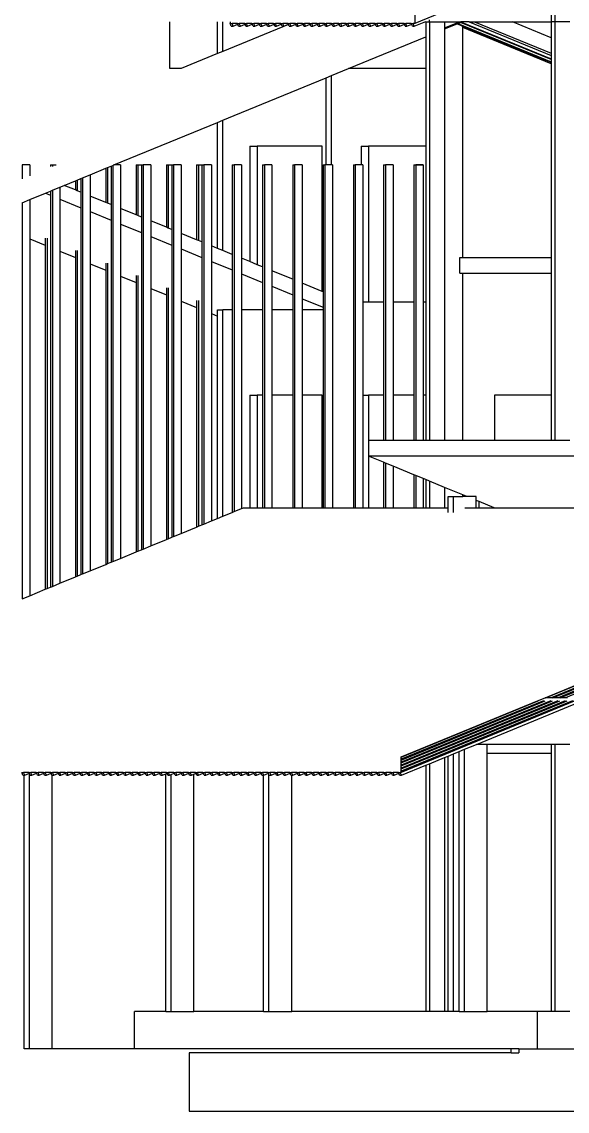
# Model space of a CAD drawing. Header units: millimetres. Extents: x -9648 to 49406, y -5724 to 5571.
# Drawn here: x -9648 to -6144, y -5724 to 1276 of the extents above; entities that cross this region are included whole.
import ezdxf

# ---------------------------------------------------------------- set-up
doc = ezdxf.new("R2010")
doc.units = ezdxf.units.MM
doc.layers.add('SectionCutEdges', color=7, linetype='Continuous')

msp = doc.modelspace()

# ---------------------------------------------------------------- linework, layer by layer
for p, q in [((-6247.3, 1625.8), (-7122.6, 1265.8)), ((-7122.6, 1365.8), (-7122.6, 1265.8)), ((-6247.3, 1375.8), (-6247.3, 1275.8)), ((-6224.1, 1375.8), (-6224.1, 1275.8)), ((-8697.9, 975.8), (-8697.9, 1275.8)), ((-8390.5, 1071.5), (-8390.5, 1275.8)), ((-8355.6, 1085.9), (-8355.6, 1275.8)), ((-8309.1, 1275.8), (-8309.1, 1265.8)), ((-8309.1, 1265.8), (-8297.5, 1265.8)), ((-8301.9, 1247.2), (-8309.1, 1265.8)), ((-8290.3, 1247.2), (-8297.5, 1265.8)), ((-8262.6, 1265.8), (-8297.5, 1265.8)), ((-8262.6, 1265.8), (-8251, 1265.8)), ((-8260.2, 1259.6), (-8262.6, 1265.8)), ((-8243.7, 1247.2), (-8251, 1265.8)), ((-8216.1, 1265.8), (-8251, 1265.8)), ((-8216.1, 1265.8), (-8204.4, 1265.8)), ((-8213.6, 1259.6), (-8216.1, 1265.8)), ((-8197.2, 1247.2), (-8204.4, 1265.8)), ((-8169.5, 1265.8), (-8204.4, 1265.8)), ((-8169.5, 1265.8), (-8157.9, 1265.8)), ((-8167.1, 1259.6), (-8169.5, 1265.8)), ((-8150.7, 1247.2), (-8157.9, 1265.8)), ((-8123, 1265.8), (-8157.9, 1265.8)), ((-8123, 1265.8), (-8111.4, 1265.8)), ((-8120.6, 1259.6), (-8123, 1265.8)), ((-8104.1, 1247.2), (-8111.4, 1265.8)), ((-8076.5, 1265.8), (-8111.4, 1265.8)), ((-8076.5, 1265.8), (-8064.8, 1265.8)), ((-8074.1, 1259.6), (-8076.5, 1265.8)), ((-8057.6, 1247.2), (-8064.8, 1265.8)), ((-8029.9, 1265.8), (-8064.8, 1265.8)), ((-8029.9, 1265.8), (-8018.3, 1265.8)), ((-8027.5, 1259.6), (-8029.9, 1265.8)), ((-8011.1, 1247.2), (-8018.3, 1265.8)), ((-7983.4, 1265.8), (-8018.3, 1265.8)), ((-7983.4, 1265.8), (-7971.8, 1265.8)), ((-7981, 1259.6), (-7983.4, 1265.8)), ((-7964.5, 1247.2), (-7971.8, 1265.8)), ((-7936.9, 1265.8), (-7971.8, 1265.8)), ((-7936.9, 1265.8), (-7925.2, 1265.8)), ((-7934.5, 1259.6), (-7936.9, 1265.8)), ((-7918, 1247.2), (-7925.2, 1265.8)), ((-7890.3, 1265.8), (-7925.2, 1265.8)), ((-7890.3, 1265.8), (-7878.7, 1265.8)), ((-7887.9, 1259.6), (-7890.3, 1265.8)), ((-7871.5, 1247.2), (-7878.7, 1265.8)), ((-7843.8, 1265.8), (-7878.7, 1265.8)), ((-7843.8, 1265.8), (-7832.2, 1265.8)), ((-7841.4, 1259.6), (-7843.8, 1265.8)), ((-7824.9, 1247.2), (-7832.2, 1265.8)), ((-7797.3, 1265.8), (-7832.2, 1265.8)), ((-7797.3, 1265.8), (-7785.6, 1265.8)), ((-7794.9, 1259.6), (-7797.3, 1265.8)), ((-7778.4, 1247.2), (-7785.6, 1265.8)), ((-7750.7, 1265.8), (-7785.6, 1265.8)), ((-7750.7, 1265.8), (-7739.1, 1265.8)), ((-7748.3, 1259.6), (-7750.7, 1265.8)), ((-7731.9, 1247.2), (-7739.1, 1265.8)), ((-7704.2, 1265.8), (-7739.1, 1265.8)), ((-7704.2, 1265.8), (-7692.6, 1265.8)), ((-7701.8, 1259.6), (-7704.2, 1265.8)), ((-7685.4, 1247.2), (-7692.6, 1265.8)), ((-7657.7, 1265.8), (-7692.6, 1265.8)), ((-7657.7, 1265.8), (-7646, 1265.8)), ((-7655.3, 1259.6), (-7657.7, 1265.8)), ((-7638.8, 1247.2), (-7646, 1265.8)), ((-7611.2, 1265.8), (-7646, 1265.8)), ((-7611.2, 1265.8), (-7599.5, 1265.8)), ((-7608.7, 1259.6), (-7611.2, 1265.8)), ((-7592.3, 1247.2), (-7599.5, 1265.8)), ((-7564.6, 1265.8), (-7599.5, 1265.8)), ((-7564.6, 1265.8), (-7553, 1265.8)), ((-7562.2, 1259.6), (-7564.6, 1265.8)), ((-7545.8, 1247.2), (-7553, 1265.8)), ((-7518.1, 1265.8), (-7553, 1265.8)), ((-7518.1, 1265.8), (-7506.5, 1265.8)), ((-7515.7, 1259.6), (-7518.1, 1265.8)), ((-7499.2, 1247.2), (-7506.5, 1265.8)), ((-7471.6, 1265.8), (-7506.5, 1265.8)), ((-7471.6, 1265.8), (-7459.9, 1265.8)), ((-7469.1, 1259.6), (-7471.6, 1265.8)), ((-7452.7, 1247.2), (-7459.9, 1265.8)), ((-7425, 1265.8), (-7459.9, 1265.8)), ((-7425, 1265.8), (-7413.4, 1265.8)), ((-7422.6, 1259.6), (-7425, 1265.8)), ((-7406.2, 1247.2), (-7413.4, 1265.8)), ((-7378.5, 1265.8), (-7413.4, 1265.8)), ((-7378.5, 1265.8), (-7366.9, 1265.8)), ((-7376.1, 1259.6), (-7378.5, 1265.8)), ((-7359.6, 1247.2), (-7366.9, 1265.8)), ((-7332, 1265.8), (-7366.9, 1265.8)), ((-7332, 1265.8), (-7320.3, 1265.8)), ((-7329.6, 1259.6), (-7332, 1265.8)), ((-7313.1, 1247.2), (-7320.3, 1265.8)), ((-7285.4, 1265.8), (-7320.3, 1265.8)), ((-7285.4, 1265.8), (-7273.8, 1265.8)), ((-7283, 1259.6), (-7285.4, 1265.8)), ((-7266.6, 1247.2), (-7273.8, 1265.8)), ((-7238.9, 1265.8), (-7273.8, 1265.8)), ((-7238.9, 1265.8), (-7227.3, 1265.8)), ((-7236.5, 1259.6), (-7238.9, 1265.8)), ((-7220, 1247.2), (-7227.3, 1265.8)), ((-7192.4, 1265.8), (-7227.3, 1265.8)), ((-7192.4, 1265.8), (-7180.7, 1265.8)), ((-7190, 1259.6), (-7192.4, 1265.8)), ((-7173.5, 1247.2), (-7180.7, 1265.8)), ((-7145.8, 1265.8), (-7180.7, 1265.8)), ((-7145.8, 1265.8), (-7134.2, 1265.8)), ((-7143.4, 1259.6), (-7145.8, 1265.8)), ((-7127, 1247.2), (-7134.2, 1265.8)), ((-7122.6, 1265.8), (-7134.2, 1265.8)), ((-7127, 1247.2), (-7052.3, 1277.9)), ((-7052.3, 1277.9), (-7052.3, 1275.8)), ((-7052.3, 1275.8), (-7029, 1275.8)), ((-7052.3, 1275.8), (-7052.3, 1187)), ((-7029, 1275.8), (-7029, 1287.5)), ((-7029, 1275.8), (-7029, -1414.5)), ((-7029, 1275.8), (-6931.8, 1275.8)), ((-6931.8, 1236.6), (-6836.4, 1275.8)), ((-6931.8, 1275.8), (-6931.8, 1236.6)), ((-6931.8, 1275.8), (-6836.4, 1275.8)), ((-6931.8, 1229.5), (-6852, 1262.3)), ((-6852, 1262.3), (-6846.2, 1264.7)), ((-6813.8, 1246.5), (-6852, 1262.3)), ((-6846.2, 1264.7), (-6828.8, 1271.9)), ((-6846.2, 1264.7), (-6247.3, 1018.4)), ((-6836.4, 1275.8), (-6826.7, 1275.8)), ((-6828.8, 1271.9), (-6823, 1274.2)), ((-6247.3, 1032.7), (-6828.8, 1271.9)), ((-6826.7, 1275.8), (-6823, 1274.2)), ((-6819.2, 1275.8), (-6826.7, 1275.8)), ((-6823, 1274.2), (-6819.2, 1275.8)), ((-6823, 1274.2), (-6247.3, 1037.5)), ((-6774.3, 1275.8), (-6819.2, 1275.8)), ((-6774.3, 1275.8), (-6247.3, 1059)), ((-6774.3, 1275.8), (-6739.2, 1275.8)), ((-6739.2, 1275.8), (-6247.3, 1073.5)), ((-6739.2, 1275.8), (-6496.1, 1275.8)), ((-6247.3, 1173.5), (-6496.1, 1275.8)), ((-6496.1, 1275.8), (-6247.3, 1275.8)), ((-6224.1, 1275.8), (-6247.3, 1275.8)), ((-6247.3, 1275.8), (-6247.3, 1173.5)), ((-6224.1, 1275.8), (-6224.1, -1414.5)), ((-6126.8, 1275.8), (-6224.1, 1275.8)), ((-7934.3, 1259.2), (-8355.6, 1085.9)), ((-8301.9, 1247.2), (-8290.3, 1247.2)), ((-8290.3, 1247.2), (-8260.2, 1259.6)), ((-8255.4, 1247.2), (-8260.2, 1259.6)), ((-8255.4, 1247.2), (-8243.7, 1247.2)), ((-8243.7, 1247.2), (-8213.6, 1259.6)), ((-8208.8, 1247.2), (-8213.6, 1259.6)), ((-8208.8, 1247.2), (-8197.2, 1247.2)), ((-8197.2, 1247.2), (-8167.1, 1259.6)), ((-8162.3, 1247.2), (-8167.1, 1259.6)), ((-8162.3, 1247.2), (-8150.7, 1247.2)), ((-8150.7, 1247.2), (-8120.6, 1259.6)), ((-8115.8, 1247.2), (-8120.6, 1259.6)), ((-8115.8, 1247.2), (-8104.1, 1247.2)), ((-8104.1, 1247.2), (-8074.1, 1259.6)), ((-8069.2, 1247.2), (-8074.1, 1259.6)), ((-8069.2, 1247.2), (-8057.6, 1247.2)), ((-8057.6, 1247.2), (-8027.5, 1259.6)), ((-8022.7, 1247.2), (-8027.5, 1259.6)), ((-8022.7, 1247.2), (-8011.1, 1247.2)), ((-8011.1, 1247.2), (-7981, 1259.6)), ((-7976.2, 1247.2), (-7981, 1259.6)), ((-7976.2, 1247.2), (-7964.5, 1247.2)), ((-7964.5, 1247.2), (-7934.5, 1259.6)), ((-7934.3, 1259.2), (-7934.5, 1259.6)), ((-7929.6, 1247.2), (-7934.3, 1259.2)), ((-7929.6, 1247.2), (-7918, 1247.2)), ((-7918, 1247.2), (-7887.9, 1259.6)), ((-7883.1, 1247.2), (-7887.9, 1259.6)), ((-7883.1, 1247.2), (-7871.5, 1247.2)), ((-7871.5, 1247.2), (-7841.4, 1259.6)), ((-7836.6, 1247.2), (-7841.4, 1259.6)), ((-7836.6, 1247.2), (-7824.9, 1247.2)), ((-7824.9, 1247.2), (-7794.9, 1259.6)), ((-7790.1, 1247.2), (-7794.9, 1259.6)), ((-7790.1, 1247.2), (-7778.4, 1247.2)), ((-7778.4, 1247.2), (-7748.3, 1259.6)), ((-7743.5, 1247.2), (-7748.3, 1259.6)), ((-7743.5, 1247.2), (-7731.9, 1247.2)), ((-7731.9, 1247.2), (-7701.8, 1259.6)), ((-7697, 1247.2), (-7701.8, 1259.6)), ((-7697, 1247.2), (-7685.4, 1247.2)), ((-7685.4, 1247.2), (-7655.3, 1259.6)), ((-7650.5, 1247.2), (-7655.3, 1259.6)), ((-7650.5, 1247.2), (-7638.8, 1247.2)), ((-7638.8, 1247.2), (-7608.7, 1259.6)), ((-7603.9, 1247.2), (-7608.7, 1259.6)), ((-7603.9, 1247.2), (-7592.3, 1247.2)), ((-7592.3, 1247.2), (-7562.2, 1259.6)), ((-7557.4, 1247.2), (-7562.2, 1259.6)), ((-7557.4, 1247.2), (-7545.8, 1247.2)), ((-7545.8, 1247.2), (-7515.7, 1259.6)), ((-7510.9, 1247.2), (-7515.7, 1259.6)), ((-7510.9, 1247.2), (-7499.2, 1247.2)), ((-7499.2, 1247.2), (-7469.1, 1259.6)), ((-7464.3, 1247.2), (-7469.1, 1259.6)), ((-7464.3, 1247.2), (-7452.7, 1247.2)), ((-7452.7, 1247.2), (-7422.6, 1259.6)), ((-7417.8, 1247.2), (-7422.6, 1259.6)), ((-7417.8, 1247.2), (-7406.2, 1247.2)), ((-7406.2, 1247.2), (-7376.1, 1259.6)), ((-7371.3, 1247.2), (-7376.1, 1259.6)), ((-7371.3, 1247.2), (-7359.6, 1247.2)), ((-7359.6, 1247.2), (-7329.6, 1259.6)), ((-7324.7, 1247.2), (-7329.6, 1259.6)), ((-7324.7, 1247.2), (-7313.1, 1247.2)), ((-7313.1, 1247.2), (-7283, 1259.6)), ((-7278.2, 1247.2), (-7283, 1259.6)), ((-7278.2, 1247.2), (-7266.6, 1247.2)), ((-7266.6, 1247.2), (-7236.5, 1259.6)), ((-7231.7, 1247.2), (-7236.5, 1259.6)), ((-7231.7, 1247.2), (-7220, 1247.2)), ((-7220, 1247.2), (-7190, 1259.6)), ((-7185.1, 1247.2), (-7190, 1259.6)), ((-7185.1, 1247.2), (-7173.5, 1247.2)), ((-7173.5, 1247.2), (-7143.4, 1259.6)), ((-7140.1, 1250.9), (-7143.4, 1259.6)), ((-7138.6, 1247.2), (-7140.1, 1250.9)), ((-7138.6, 1247.2), (-7127, 1247.2)), ((-6931.8, 1236.6), (-6931.8, 1229.5)), ((-6931.8, 1229.5), (-6931.8, -1414.5)), ((-6813.8, 1238.6), (-6813.8, 1246.5)), ((-6247.3, 1013.6), (-6813.8, 1246.5)), ((-6247.3, 1005.6), (-6813.8, 1238.6)), ((-6813.8, -239.2), (-6813.8, 1238.6)), ((-7548.6, 975.8), (-7052.3, 1179.9)), ((-7052.3, 1187), (-7052.3, 1179.9)), ((-7052.3, 1179.9), (-7052.3, 975.8)), ((-6247.3, 1173.5), (-6247.3, 1073.5)), ((-8390.5, 1071.5), (-8623.3, 975.8)), ((-8355.6, 1085.9), (-8390.5, 1071.5)), ((-6247.3, 1073.5), (-6247.3, 1059)), ((-6247.3, 1059), (-6247.3, 1037.5)), ((-6247.3, 1037.5), (-6247.3, 1032.7)), ((-6247.3, 1032.7), (-6247.3, 1018.4)), ((-6247.3, 1018.4), (-6247.3, 1013.6)), ((-6247.3, 1013.6), (-6247.3, 1005.6)), ((-6247.3, 1005.6), (-6247.3, -239.2)), ((-8623.3, 975.8), (-8697.9, 975.8)), ((-8282.6, 673.9), (-7692.5, 916.6)), ((-7692.5, 916.6), (-7657.6, 931)), ((-7692.5, 355.8), (-7692.5, 916.6)), ((-7657.6, 931), (-7584.7, 961)), ((-7657.6, 355.8), (-7657.6, 931)), ((-7584.7, 961), (-7548.6, 975.8)), ((-7052.3, 975.8), (-7548.6, 975.8)), ((-7052.3, 975.8), (-7052.3, 475.8)), ((-8390.5, 629.5), (-8355.6, 643.9)), ((-8355.6, 643.9), (-8282.6, 673.9)), ((-8355.6, -194.3), (-8355.6, 643.9)), ((-9056.1, 355.8), (-8390.5, 629.5)), ((-8390.5, -180), (-8390.5, 629.5)), ((-8183.8, 475.8), (-8183.8, -265)), ((-8183.8, 475.8), (-8135.1, 475.8)), ((-8135.1, 475.8), (-8135.1, -285)), ((-7718.4, 475.8), (-8135.1, 475.8)), ((-7718.4, -456.4), (-7718.4, 475.8)), ((-7468.3, 475.8), (-7468.3, 355.8)), ((-7468.3, 475.8), (-7419.7, 475.8)), ((-7419.7, 475.8), (-7419.7, -524.2)), ((-7052.3, 475.8), (-7419.7, 475.8)), ((-7052.3, 475.8), (-7052.3, -524.2)), ((-9645.8, 355.8), (-9645.8, 265.8)), ((-9597.2, 355.8), (-9645.8, 355.8)), ((-9597.2, 355.8), (-9597.2, 285.8)), ((-9462.9, 355.8), (-9451.3, 355.8)), ((-9462.9, 355.8), (-9462.9, 345.8)), ((-9451.3, 355.8), (-9451.3, 345.8)), ((-9451.3, 355.8), (-9427, 355.8)), ((-9073.9, 348.5), (-9062.3, 353.2)), ((-9062.3, 353.2), (-9056.1, 355.8)), ((-9062.3, 353.2), (-9062.3, -2191.8)), ((-9013.6, 355.8), (-9056.1, 355.8)), ((-9013.6, 355.8), (-9013.6, 76.3)), ((-8913.8, 355.8), (-8902.1, 355.8)), ((-8913.8, 355.8), (-8913.8, 35.2)), ((-8902.1, 355.8), (-8879.4, 355.8)), ((-8902.1, 355.8), (-8902.1, 30.5)), ((-8879.4, 355.8), (-8867.8, 355.8)), ((-8879.4, 355.8), (-8879.4, 21.1)), ((-8867.8, 355.8), (-8867.8, -2111.8)), ((-8819.1, 355.8), (-8867.8, 355.8)), ((-8819.1, 355.8), (-8819.1, -3.7)), ((-8719.2, 355.8), (-8707.6, 355.8)), ((-8719.2, 355.8), (-8719.2, -44.8)), ((-8707.6, 355.8), (-8684.9, 355.8)), ((-8707.6, 355.8), (-8707.6, -49.5)), ((-8684.9, 355.8), (-8673.3, 355.8)), ((-8684.9, 355.8), (-8684.9, -58.9)), ((-8673.3, 355.8), (-8673.3, -2031.8)), ((-8624.6, 355.8), (-8673.3, 355.8)), ((-8624.6, 355.8), (-8624.6, -83.7)), ((-8524.7, 355.8), (-8513.1, 355.8)), ((-8524.7, 355.8), (-8524.7, -124.8)), ((-8513.1, 355.8), (-8490.4, 355.8)), ((-8513.1, 355.8), (-8513.1, -129.5)), ((-8490.4, 355.8), (-8478.7, 355.8)), ((-8490.4, 355.8), (-8490.4, -138.9)), ((-8478.7, 355.8), (-8478.7, -1951.8)), ((-8430.1, 355.8), (-8478.7, 355.8)), ((-8430.1, 355.8), (-8430.1, -163.7)), ((-8295.9, 355.8), (-8284.2, 355.8)), ((-8295.9, 355.8), (-8295.9, -218.9)), ((-8284.2, 355.8), (-8284.2, -1871.8)), ((-8284.2, 355.8), (-8282.6, 355.8)), ((-8235.6, 355.8), (-8282.6, 355.8)), ((-8235.6, 355.8), (-8235.6, -243.7)), ((-8101.4, 355.8), (-8089.7, 355.8)), ((-8101.4, 355.8), (-8101.4, -298.9)), ((-8089.7, 355.8), (-8089.7, -1846.9)), ((-8041.1, 355.8), (-8089.7, 355.8)), ((-8041.1, 355.8), (-8041.1, -323.7)), ((-7906.8, 355.8), (-7895.2, 355.8)), ((-7906.8, 355.8), (-7906.8, -378.9)), ((-7895.2, 355.8), (-7895.2, -1846.9)), ((-7846.6, 355.8), (-7895.2, 355.8)), ((-7846.6, 355.8), (-7846.6, -403.7)), ((-7712.3, 355.8), (-7700.7, 355.8)), ((-7712.3, 355.8), (-7712.3, -458.9)), ((-7700.7, 355.8), (-7700.7, -1846.9)), ((-7692.5, 355.8), (-7700.7, 355.8)), ((-7657.6, 355.8), (-7692.5, 355.8)), ((-7652.1, 355.8), (-7657.6, 355.8)), ((-7652.1, 355.8), (-7652.1, -1846.9)), ((-7517.8, 355.8), (-7506.2, 355.8)), ((-7517.8, 355.8), (-7517.8, -1846.9)), ((-7506.2, 355.8), (-7506.2, -1846.9)), ((-7468.3, 355.8), (-7506.2, 355.8)), ((-7457.6, 355.8), (-7468.3, 355.8)), ((-7457.6, 355.8), (-7457.6, -524.2)), ((-7323.3, 355.8), (-7311.7, 355.8)), ((-7323.3, 355.8), (-7323.3, -524.2)), ((-7311.7, 355.8), (-7311.7, -1414.5)), ((-7263, 355.8), (-7311.7, 355.8)), ((-7263, 355.8), (-7263, -524.2)), ((-7128.8, 355.8), (-7117.2, 355.8)), ((-7128.8, 355.8), (-7128.8, -524.2)), ((-7117.2, 355.8), (-7117.2, -1414.5)), ((-7068.5, 355.8), (-7117.2, 355.8)), ((-7117.2, 355.8), (-7068.5, 355.8)), ((-7068.5, 355.8), (-7080.2, 355.8)), ((-7068.5, 355.8), (-7068.5, -524.2)), ((-9256.8, 273.2), (-9208.2, 293.2)), ((-9208.2, 293.2), (-9108.3, 334.3)), ((-9208.2, 293.2), (-9208.2, 156.3)), ((-9108.3, 334.3), (-9096.6, 339.1)), ((-9108.3, 334.3), (-9108.3, 115.2)), ((-9096.6, 339.1), (-9073.9, 348.5)), ((-9096.6, 339.1), (-9096.6, 110.5)), ((-9073.9, 348.5), (-9073.9, 101.1)), ((-9451.3, 193.2), (-9402.7, 213.2)), ((-9402.7, 213.2), (-9374.6, 224.8)), ((-9402.7, 213.2), (-9402.7, 136.3)), ((-9374.6, 224.8), (-9302.8, 254.3)), ((-9302.8, 195.2), (-9374.6, 224.8)), ((-9302.8, 254.3), (-9291.1, 259.1)), ((-9302.8, 254.3), (-9302.8, 195.2)), ((-9291.1, 259.1), (-9268.4, 268.5)), ((-9291.1, 259.1), (-9291.1, 190.5)), ((-9268.4, 268.5), (-9256.8, 273.2)), ((-9268.4, 268.5), (-9268.4, 181.1)), ((-9256.8, 273.2), (-9256.8, -2271.8)), ((-9597.2, 133.2), (-9496.2, 174.8)), ((-9496.2, 174.8), (-9462.9, 188.5)), ((-9496.2, 174.8), (-9462.9, 161.1)), ((-9462.9, 188.5), (-9451.3, 193.2)), ((-9462.9, 188.5), (-9462.9, 161.1)), ((-9462.9, 161.1), (-9462.9, -123.6)), ((-9451.3, 193.2), (-9451.3, -2351.8)), ((-9291.1, 190.5), (-9302.8, 195.2)), ((-9268.4, 181.1), (-9291.1, 190.5)), ((-9268.4, 181.1), (-9268.4, 81.1)), ((-9108.3, 115.2), (-9208.2, 156.3)), ((-9208.2, 156.3), (-9208.2, 56.3)), ((-9645.8, 113.2), (-9597.2, 133.2)), ((-9645.8, 113.2), (-9645.8, -2431.8)), ((-9597.2, 133.2), (-9597.2, -118.6)), ((-9402.7, 136.3), (-9268.4, 81.1)), ((-9402.7, 136.3), (-9402.7, -198.6)), ((-9268.4, 81.1), (-9268.4, -203.6)), ((-9096.6, 110.5), (-9108.3, 115.2)), ((-9073.9, 101.1), (-9096.6, 110.5)), ((-9073.9, 101.1), (-9073.9, 1.1)), ((-8913.8, 35.2), (-9013.6, 76.3)), ((-9013.6, 76.3), (-9013.6, -23.7)), ((-9208.2, 56.3), (-9073.9, 1.1)), ((-9208.2, 56.3), (-9208.2, -278.6)), ((-9073.9, 1.1), (-9073.9, -283.6)), ((-8902.1, 30.5), (-8913.8, 35.2)), ((-8879.4, 21.1), (-8902.1, 30.5)), ((-8879.4, 21.1), (-8879.4, -78.9)), ((-9013.6, -23.7), (-8879.4, -78.9)), ((-9013.6, -23.7), (-9013.6, -358.6)), ((-8719.2, -44.8), (-8819.1, -3.7)), ((-8819.1, -3.7), (-8819.1, -103.7)), ((-8707.6, -49.5), (-8719.2, -44.8)), ((-8684.9, -58.9), (-8707.6, -49.5)), ((-8684.9, -58.9), (-8684.9, -158.9)), ((-9597.2, -118.6), (-9497.3, -159.7)), ((-9597.2, -118.6), (-9597.2, -2411.8)), ((-9497.3, -114.2), (-9497.3, -159.7)), ((-9485.7, -114.2), (-9485.7, -2366)), ((-9462.9, -123.6), (-9462.9, -2356.6)), ((-8879.4, -78.9), (-8879.4, -363.6)), ((-8819.1, -103.7), (-8684.9, -158.9)), ((-8819.1, -103.7), (-8819.1, -438.6)), ((-8524.7, -124.8), (-8624.6, -83.7)), ((-8624.6, -83.7), (-8624.6, -183.7)), ((-8513.1, -129.5), (-8524.7, -124.8)), ((-8490.4, -138.9), (-8513.1, -129.5)), ((-8490.4, -138.9), (-8490.4, -238.9)), ((-9497.3, -159.7), (-9497.3, -2370.8)), ((-9402.7, -198.6), (-9302.8, -239.7)), ((-9402.7, -198.6), (-9402.7, -2331.8)), ((-9302.8, -194.2), (-9302.8, -239.7)), ((-9291.1, -194.2), (-9291.1, -2286)), ((-9268.4, -203.6), (-9268.4, -2276.6)), ((-8684.9, -158.9), (-8684.9, -443.6)), ((-8624.6, -183.7), (-8490.4, -238.9)), ((-8624.6, -183.7), (-8624.6, -518.6)), ((-8390.5, -180), (-8430.1, -163.7)), ((-8430.1, -163.7), (-8430.1, -263.7)), ((-8355.6, -194.3), (-8390.5, -180)), ((-8295.9, -218.9), (-8355.6, -194.3)), ((-9302.8, -239.7), (-9302.8, -2290.8)), ((-9208.2, -278.6), (-9108.3, -319.7)), ((-9208.2, -278.6), (-9208.2, -2251.8)), ((-9108.3, -274.2), (-9108.3, -319.7)), ((-9096.6, -274.2), (-9096.6, -2206)), ((-8490.4, -238.9), (-8490.4, -523.6)), ((-8430.1, -263.7), (-8295.9, -318.9)), ((-8430.1, -263.7), (-8430.1, -598.6)), ((-8295.9, -218.9), (-8295.9, -318.9)), ((-8183.8, -265), (-8235.6, -243.7)), ((-8235.6, -243.7), (-8235.6, -343.7)), ((-8135.1, -285), (-8183.8, -265)), ((-6834.5, -339.2), (-6834.5, -239.2)), ((-6834.5, -239.2), (-6813.8, -239.2)), ((-6813.8, -239.2), (-6247.3, -239.2)), ((-6247.3, -239.2), (-6247.3, -339.2)), ((-9108.3, -319.7), (-9108.3, -2210.8)), ((-9073.9, -283.6), (-9073.9, -2196.6)), ((-8295.9, -318.9), (-8295.9, -574.2)), ((-8235.6, -343.7), (-8101.4, -398.9)), ((-8235.6, -343.7), (-8235.6, -574.2)), ((-8101.4, -298.9), (-8135.1, -285)), ((-8101.4, -298.9), (-8101.4, -398.9)), ((-7906.8, -378.9), (-8041.1, -323.7)), ((-8041.1, -323.7), (-8041.1, -423.7)), ((-6834.5, -339.2), (-6813.8, -339.2)), ((-6813.8, -1414.5), (-6813.8, -339.2)), ((-6813.8, -339.2), (-6247.3, -339.2)), ((-6247.3, -339.2), (-6247.3, -1124.2)), ((-9013.6, -358.6), (-8913.8, -399.7)), ((-9013.6, -358.6), (-9013.6, -2171.8)), ((-8913.8, -354.2), (-8913.8, -399.7)), ((-8913.8, -399.7), (-8913.8, -2130.8)), ((-8902.1, -354.2), (-8902.1, -2126)), ((-8879.4, -363.6), (-8879.4, -2116.6)), ((-8101.4, -398.9), (-8101.4, -574.2)), ((-7906.8, -378.9), (-7906.8, -478.9)), ((-7718.4, -456.4), (-7846.6, -403.7)), ((-7846.6, -403.7), (-7846.6, -503.7)), ((-8819.1, -438.6), (-8719.2, -479.7)), ((-8819.1, -438.6), (-8819.1, -2091.8)), ((-8719.2, -434.2), (-8719.2, -479.7)), ((-8719.2, -479.7), (-8719.2, -2050.8)), ((-8707.6, -434.2), (-8707.6, -2046)), ((-8684.9, -443.6), (-8684.9, -2036.6)), ((-8041.1, -423.7), (-7906.8, -478.9)), ((-8041.1, -423.7), (-8041.1, -574.2)), ((-7906.8, -478.9), (-7906.8, -574.2)), ((-7712.3, -458.9), (-7718.4, -456.4)), ((-7712.3, -458.9), (-7712.3, -558.9)), ((-8624.6, -518.6), (-8524.7, -559.7)), ((-8624.6, -518.6), (-8624.6, -2011.8)), ((-8524.7, -514.2), (-8524.7, -559.7)), ((-8524.7, -559.7), (-8524.7, -1970.8)), ((-8513.1, -514.2), (-8513.1, -1966)), ((-8490.4, -523.6), (-8490.4, -1956.6)), ((-7846.6, -503.7), (-7712.3, -558.9)), ((-7846.6, -503.7), (-7846.6, -574.2)), ((-7712.3, -558.9), (-7712.3, -574.2)), ((-7457.6, -524.2), (-7419.7, -524.2)), ((-7457.6, -524.2), (-7457.6, -1124.2)), ((-7419.7, -524.2), (-7323.3, -524.2)), ((-7323.3, -524.2), (-7323.3, -1124.2)), ((-7263, -524.2), (-7128.8, -524.2)), ((-7263, -524.2), (-7263, -1124.2)), ((-7128.8, -524.2), (-7128.8, -1124.2)), ((-7068.5, -524.2), (-7052.3, -524.2)), ((-7068.5, -524.2), (-7068.5, -1124.2)), ((-7052.3, -524.2), (-7052.3, -1124.2)), ((-8430.1, -598.6), (-8390.5, -614.9)), ((-8430.1, -598.6), (-8430.1, -1931.8)), ((-8390.5, -614.9), (-8390.5, -574.2)), ((-8390.5, -574.2), (-8355.6, -574.2)), ((-8390.5, -1915.5), (-8390.5, -614.9)), ((-8355.6, -1901.2), (-8355.6, -574.2)), ((-8295.9, -574.2), (-8355.6, -574.2)), ((-8295.9, -574.2), (-8295.9, -1876.6)), ((-8101.4, -574.2), (-8235.6, -574.2)), ((-8235.6, -574.2), (-8235.6, -1851.8)), ((-8101.4, -574.2), (-8101.4, -1124.2)), ((-7906.8, -574.2), (-8041.1, -574.2)), ((-8041.1, -574.2), (-8041.1, -1124.2)), ((-7906.8, -574.2), (-7906.8, -1124.2)), ((-7712.3, -574.2), (-7846.6, -574.2)), ((-7846.6, -574.2), (-7846.6, -1124.2)), ((-7712.3, -574.2), (-7712.3, -1846.9)), ((-8183.8, -1124.2), (-8135.1, -1124.2)), ((-8183.8, -1124.2), (-8183.8, -1846.9)), ((-8135.1, -1124.2), (-8135.1, -1846.9)), ((-8101.4, -1124.2), (-8135.1, -1124.2)), ((-8101.4, -1124.2), (-8101.4, -1846.9)), ((-7906.8, -1124.2), (-8041.1, -1124.2)), ((-8041.1, -1124.2), (-8041.1, -1846.9)), ((-7906.8, -1124.2), (-7906.8, -1846.9)), ((-7718.4, -1124.2), (-7846.6, -1124.2)), ((-7846.6, -1124.2), (-7846.6, -1846.9)), ((-7718.4, -1846.9), (-7718.4, -1124.2)), ((-7457.6, -1124.2), (-7419.7, -1124.2)), ((-7457.6, -1124.2), (-7457.6, -1846.9)), ((-7419.7, -1124.2), (-7419.7, -1414.5)), ((-7323.3, -1124.2), (-7419.7, -1124.2)), ((-7323.3, -1124.2), (-7323.3, -1414.5)), ((-7128.8, -1124.2), (-7263, -1124.2)), ((-7263, -1124.2), (-7263, -1414.5)), ((-7128.8, -1124.2), (-7128.8, -1414.5)), ((-7052.3, -1124.2), (-7068.5, -1124.2)), ((-7068.5, -1124.2), (-7068.5, -1414.5)), ((-7052.3, -1124.2), (-7052.3, -1414.5)), ((-6612.4, -1124.2), (-6612.4, -1414.5)), ((-6247.3, -1124.2), (-6612.4, -1124.2)), ((-6247.3, -1124.2), (-6247.3, -1414.5)), ((-7421.1, -1414.5), (-7421.1, -1514.5)), ((-7419.7, -1414.5), (-7421.1, -1414.5)), ((-7323.3, -1414.5), (-7419.7, -1414.5)), ((-7311.7, -1414.5), (-7323.3, -1414.5)), ((-7263, -1414.5), (-7311.7, -1414.5)), ((-7128.8, -1414.5), (-7263, -1414.5)), ((-7117.2, -1414.5), (-7128.8, -1414.5)), ((-7068.5, -1414.5), (-7117.2, -1414.5)), ((-7052.3, -1414.5), (-7068.5, -1414.5)), ((-7029, -1414.5), (-7052.3, -1414.5)), ((-6931.8, -1414.5), (-7029, -1414.5)), ((-6813.8, -1414.5), (-6931.8, -1414.5)), ((-6612.4, -1414.5), (-6813.8, -1414.5)), ((-6247.3, -1414.5), (-6612.4, -1414.5)), ((-6224.1, -1414.5), (-6247.3, -1414.5)), ((-6126.8, -1414.5), (-6224.1, -1414.5)), ((-3806, -1514.5), (-7421.1, -1514.5)), ((-7419.7, -1515.1), (-7421.1, -1514.5)), ((-7419.7, -1515.1), (-7419.7, -1846.9)), ((-7323.3, -1554.7), (-7419.7, -1515.1)), ((-7323.3, -1554.7), (-7323.3, -1846.9)), ((-7311.7, -1559.5), (-7323.3, -1554.7)), ((-7311.7, -1559.5), (-7311.7, -1846.9)), ((-7263, -1579.5), (-7311.7, -1559.5)), ((-7263, -1579.5), (-7263, -1846.9)), ((-7128.8, -1634.7), (-7263, -1579.5)), ((-7128.8, -1634.7), (-7128.8, -1846.9)), ((-7117.2, -1639.5), (-7128.8, -1634.7)), ((-7117.2, -1639.5), (-7117.2, -1846.9)), ((-7068.5, -1659.5), (-7117.2, -1639.5)), ((-7068.5, -1659.5), (-7068.5, -1846.9)), ((-7052.3, -1666.2), (-7068.5, -1659.5)), ((-7052.3, -1666.2), (-7052.3, -1846.9)), ((-7029, -1675.8), (-7052.3, -1666.2)), ((-7029, -1675.8), (-7029, -1846.9)), ((-6931.8, -1715.8), (-7029, -1675.8)), ((-6931.8, -1715.8), (-6931.8, -1846.9)), ((-6813.8, -1764.3), (-6931.8, -1715.8)), ((-6908.8, -1774.2), (-6873.9, -1774.2)), ((-6908.8, -1846.9), (-6908.8, -1774.2)), ((-6873.9, -1876.9), (-6873.9, -1774.2)), ((-6873.9, -1774.2), (-6813.8, -1774.2)), ((-6813.8, -1774.2), (-6813.8, -1764.3)), ((-6789.7, -1774.2), (-6813.8, -1764.3)), ((-6789.7, -1774.2), (-6813.8, -1774.2)), ((-6728.1, -1774.2), (-6789.7, -1774.2)), ((-6728.1, -1799.6), (-6728.1, -1774.2)), ((-6728.1, -1846.9), (-6728.1, -1799.6)), ((-6709.6, -1807.1), (-6728.1, -1799.6)), ((-6709.6, -1846.9), (-6709.6, -1807.1)), ((-6612.8, -1846.9), (-6709.6, -1807.1)), ((-8355.6, -1901.2), (-8295.9, -1876.6)), ((-8295.9, -1876.6), (-8284.2, -1871.8)), ((-8284.2, -1871.8), (-8235.6, -1851.8)), ((-8235.6, -1851.8), (-8223.7, -1846.9)), ((-8223.7, -1846.9), (-8183.8, -1846.9)), ((-8183.8, -1846.9), (-8135.1, -1846.9)), ((-8135.1, -1846.9), (-8101.4, -1846.9)), ((-8101.4, -1846.9), (-8089.7, -1846.9)), ((-8089.7, -1846.9), (-8041.1, -1846.9)), ((-8041.1, -1846.9), (-7906.8, -1846.9)), ((-7906.8, -1846.9), (-7895.2, -1846.9)), ((-7895.2, -1846.9), (-7846.6, -1846.9)), ((-7846.6, -1846.9), (-7718.4, -1846.9)), ((-7718.4, -1846.9), (-7712.3, -1846.9)), ((-7712.3, -1846.9), (-7700.7, -1846.9)), ((-7700.7, -1846.9), (-7652.1, -1846.9)), ((-7652.1, -1846.9), (-7584.7, -1846.9)), ((-7584.7, -1846.9), (-7517.8, -1846.9)), ((-7517.8, -1846.9), (-7506.2, -1846.9)), ((-7506.2, -1846.9), (-7457.6, -1846.9)), ((-7457.6, -1846.9), (-7419.7, -1846.9)), ((-7419.7, -1846.9), (-7323.3, -1846.9)), ((-7323.3, -1846.9), (-7311.7, -1846.9)), ((-7311.7, -1846.9), (-7263, -1846.9)), ((-7263, -1846.9), (-7128.8, -1846.9)), ((-7128.8, -1846.9), (-7117.2, -1846.9)), ((-7117.2, -1846.9), (-7068.5, -1846.9)), ((-7068.5, -1846.9), (-7052.3, -1846.9)), ((-7052.3, -1846.9), (-7029, -1846.9)), ((-7029, -1846.9), (-6931.8, -1846.9)), ((-6931.8, -1846.9), (-6908.8, -1846.9)), ((-6908.8, -1876.9), (-6908.8, -1846.9)), ((-6801, -1846.9), (-6728.1, -1846.9)), ((-6728.1, -1846.9), (-6709.6, -1846.9)), ((-6709.6, -1846.9), (-6612.8, -1846.9)), ((-6612.8, -1846.9), (-5999.2, -1846.9)), ((-8513.1, -1966), (-8490.4, -1956.6)), ((-8490.4, -1956.6), (-8478.7, -1951.8)), ((-8478.7, -1951.8), (-8430.1, -1931.8)), ((-8430.1, -1931.8), (-8390.5, -1915.5)), ((-8390.5, -1915.5), (-8355.6, -1901.2)), ((-8673.3, -2031.8), (-8624.6, -2011.8)), ((-8624.6, -2011.8), (-8524.7, -1970.8)), ((-8524.7, -1970.8), (-8513.1, -1966)), ((-6282.9, -3067.3), (-3607.6, -1966.9)), ((-3572.7, -1966.9), (-6248, -3067.3)), ((-6236.3, -3067.3), (-3561, -1966.9)), ((-3526.1, -1966.9), (-6201.4, -3067.3)), ((-6189.8, -3067.3), (-3514.5, -1966.9)), ((-3479.6, -1966.9), (-6154.9, -3067.3)), ((-8867.8, -2111.8), (-8819.1, -2091.8)), ((-8819.1, -2091.8), (-8719.2, -2050.8)), ((-8719.2, -2050.8), (-8707.6, -2046)), ((-8707.6, -2046), (-8684.9, -2036.6)), ((-8684.9, -2036.6), (-8673.3, -2031.8)), ((-9013.6, -2171.8), (-8913.8, -2130.8)), ((-8913.8, -2130.8), (-8902.1, -2126)), ((-8902.1, -2126), (-8879.4, -2116.6)), ((-8879.4, -2116.6), (-8867.8, -2111.8)), ((-9208.2, -2251.8), (-9108.3, -2210.8)), ((-9108.3, -2210.8), (-9096.6, -2206)), ((-9096.6, -2206), (-9073.9, -2196.6)), ((-9073.9, -2196.6), (-9062.3, -2191.8)), ((-9062.3, -2191.8), (-9013.6, -2171.8)), ((-9402.7, -2331.8), (-9302.8, -2290.8)), ((-9302.8, -2290.8), (-9291.1, -2286)), ((-9291.1, -2286), (-9268.4, -2276.6)), ((-9268.4, -2276.6), (-9256.8, -2271.8)), ((-9256.8, -2271.8), (-9208.2, -2251.8)), ((-9597.2, -2411.8), (-9497.3, -2370.8)), ((-9497.3, -2370.8), (-9485.7, -2366)), ((-9485.7, -2366), (-9462.9, -2356.6)), ((-9462.9, -2356.6), (-9451.3, -2351.8)), ((-9451.3, -2351.8), (-9402.7, -2331.8)), ((-9645.8, -2431.8), (-9597.2, -2411.8)), ((-6282.9, -3067.3), (-6286.8, -3067.3)), ((-6248, -3067.3), (-6282.9, -3067.3)), ((-6236.3, -3067.3), (-6248, -3067.3)), ((-6201.4, -3067.3), (-6236.3, -3067.3)), ((-6189.8, -3067.3), (-6201.4, -3067.3)), ((-6154.9, -3067.3), (-6189.8, -3067.3)), ((-6143.3, -3067.3), (-6154.9, -3067.3)), ((-7210, -3525.1), (-6145.4, -3087.3)), ((-6157, -3087.3), (-7210, -3520.3)), ((-7210, -3467.7), (-6285, -3087.3)), ((-6296.6, -3087.3), (-7210, -3462.9)), ((-7210, -3544.3), (-6098.8, -3087.3)), ((-6110.5, -3087.3), (-7210, -3539.5)), ((-7210, -3486.8), (-6238.4, -3087.3)), ((-6250.1, -3087.3), (-7210, -3482.1)), ((-7210, -3506), (-6191.9, -3087.3)), ((-6203.5, -3087.3), (-7210, -3501.2)), ((-7210, -3448.6), (-6331.5, -3087.3)), ((-6727.3, -3367.3), (-6098.8, -3108.8)), ((-6908.8, -3441.9), (-6873.9, -3427.6)), ((-6873.9, -3427.6), (-6838.6, -3413)), ((-6873.9, -5084.2), (-6873.9, -3427.6)), ((-6838.6, -3413), (-6803.7, -3398.7)), ((-6838.6, -5084.2), (-6838.6, -3413)), ((-6803.7, -3398.7), (-6727.3, -3367.3)), ((-6803.7, -5084.2), (-6803.7, -3398.7)), ((-6657.8, -3367.3), (-6727.3, -3367.3)), ((-6657.8, -3424.2), (-6657.8, -3367.3)), ((-6247.3, -3367.3), (-6657.8, -3367.3)), ((-6657.8, -3424.2), (-6247.3, -3424.2)), ((-6657.8, -5084.2), (-6657.8, -3424.2)), ((-6247.3, -3367.3), (-6247.3, -3424.2)), ((-6224.1, -3367.3), (-6247.3, -3367.3)), ((-6247.3, -3424.2), (-6247.3, -5084.2)), ((-6224.1, -3367.3), (-6224.1, -5084.2)), ((-6126.8, -3367.3), (-6224.1, -3367.3)), ((-7052.3, -3500.9), (-7029, -3491.4)), ((-7029, -3491.4), (-6931.8, -3451.4)), ((-7029, -3491.4), (-7029, -5084.2)), ((-6931.8, -3451.4), (-6908.8, -3441.9)), ((-6931.8, -3451.4), (-6931.8, -5084.2)), ((-6908.8, -5084.2), (-6908.8, -3441.9)), ((-9647.8, -3546.9), (-9636.1, -3546.9)), ((-9645.4, -3553.1), (-9647.8, -3546.9)), ((-9640.6, -3565.5), (-9645.4, -3553.1)), ((-9640.6, -3565.5), (-9632.8, -3565.5)), ((-9628.9, -3565.5), (-9636.1, -3546.9)), ((-9601.2, -3546.9), (-9636.1, -3546.9)), ((-9632.8, -5324.2), (-9632.8, -3565.5)), ((-9632.8, -3565.5), (-9628.9, -3565.5)), ((-9628.9, -3565.5), (-9598.8, -3553.1)), ((-9601.2, -3546.9), (-9589.6, -3546.9)), ((-9598.8, -3553.1), (-9601.2, -3546.9)), ((-9597.9, -3555.6), (-9598.8, -3553.1)), ((-9597.9, -5324.2), (-9597.9, -3555.6)), ((-9594, -3565.5), (-9597.9, -3555.6)), ((-9594, -3565.5), (-9582.4, -3565.5)), ((-9582.4, -3565.5), (-9589.6, -3546.9)), ((-9554.7, -3546.9), (-9589.6, -3546.9)), ((-9582.4, -3565.5), (-9552.3, -3553.1)), ((-9554.7, -3546.9), (-9543.1, -3546.9)), ((-9552.3, -3553.1), (-9554.7, -3546.9)), ((-9547.5, -3565.5), (-9552.3, -3553.1)), ((-9547.5, -3565.5), (-9535.9, -3565.5)), ((-9535.9, -3565.5), (-9543.1, -3546.9)), ((-9508.2, -3546.9), (-9543.1, -3546.9)), ((-9535.9, -3565.5), (-9505.8, -3553.1)), ((-9508.2, -3546.9), (-9496.6, -3546.9)), ((-9505.8, -3553.1), (-9508.2, -3546.9)), ((-9501, -3565.5), (-9505.8, -3553.1)), ((-9501, -3565.5), (-9489.3, -3565.5)), ((-9489.3, -3565.5), (-9496.6, -3546.9)), ((-9461.7, -3546.9), (-9496.6, -3546.9)), ((-9489.3, -3565.5), (-9459.2, -3553.1)), ((-9461.7, -3546.9), (-9450, -3546.9)), ((-9459.2, -3553.1), (-9461.7, -3546.9)), ((-9454.4, -3565.5), (-9459.2, -3553.1)), ((-9454.4, -3565.5), (-9452, -3565.5)), ((-9452, -5324.2), (-9452, -3565.5)), ((-9452, -3565.5), (-9442.8, -3565.5)), ((-9442.8, -3565.5), (-9450, -3546.9)), ((-9415.1, -3546.9), (-9450, -3546.9)), ((-9442.8, -3565.5), (-9412.7, -3553.1)), ((-9415.1, -3546.9), (-9403.5, -3546.9)), ((-9412.7, -3553.1), (-9415.1, -3546.9)), ((-9407.9, -3565.5), (-9412.7, -3553.1)), ((-9407.9, -3565.5), (-9396.3, -3565.5)), ((-9396.3, -3565.5), (-9403.5, -3546.9)), ((-9368.6, -3546.9), (-9403.5, -3546.9)), ((-9396.3, -3565.5), (-9366.2, -3553.1)), ((-9368.6, -3546.9), (-9357, -3546.9)), ((-9366.2, -3553.1), (-9368.6, -3546.9)), ((-9361.4, -3565.5), (-9366.2, -3553.1)), ((-9361.4, -3565.5), (-9349.7, -3565.5)), ((-9349.7, -3565.5), (-9357, -3546.9)), ((-9322.1, -3546.9), (-9357, -3546.9)), ((-9349.7, -3565.5), (-9319.6, -3553.1)), ((-9322.1, -3546.9), (-9310.4, -3546.9)), ((-9319.6, -3553.1), (-9322.1, -3546.9)), ((-9314.8, -3565.5), (-9319.6, -3553.1)), ((-9314.8, -3565.5), (-9303.2, -3565.5)), ((-9303.2, -3565.5), (-9310.4, -3546.9)), ((-9275.5, -3546.9), (-9310.4, -3546.9)), ((-9303.2, -3565.5), (-9273.1, -3553.1)), ((-9275.5, -3546.9), (-9263.9, -3546.9)), ((-9273.1, -3553.1), (-9275.5, -3546.9)), ((-9268.3, -3565.5), (-9273.1, -3553.1)), ((-9268.3, -3565.5), (-9256.7, -3565.5)), ((-9256.7, -3565.5), (-9263.9, -3546.9)), ((-9229, -3546.9), (-9263.9, -3546.9)), ((-9256.7, -3565.5), (-9226.6, -3553.1)), ((-9229, -3546.9), (-9217.4, -3546.9)), ((-9226.6, -3553.1), (-9229, -3546.9)), ((-9221.8, -3565.5), (-9226.6, -3553.1)), ((-9221.8, -3565.5), (-9210.1, -3565.5)), ((-9210.1, -3565.5), (-9217.4, -3546.9)), ((-9182.5, -3546.9), (-9217.4, -3546.9)), ((-9210.1, -3565.5), (-9180.1, -3553.1)), ((-9182.5, -3546.9), (-9170.8, -3546.9)), ((-9180.1, -3553.1), (-9182.5, -3546.9)), ((-9175.2, -3565.5), (-9180.1, -3553.1)), ((-9175.2, -3565.5), (-9163.6, -3565.5)), ((-9163.6, -3565.5), (-9170.8, -3546.9)), ((-9135.9, -3546.9), (-9170.8, -3546.9)), ((-9163.6, -3565.5), (-9133.5, -3553.1)), ((-9135.9, -3546.9), (-9124.3, -3546.9)), ((-9133.5, -3553.1), (-9135.9, -3546.9)), ((-9128.7, -3565.5), (-9133.5, -3553.1)), ((-9128.7, -3565.5), (-9117.1, -3565.5)), ((-9117.1, -3565.5), (-9124.3, -3546.9)), ((-9089.4, -3546.9), (-9124.3, -3546.9)), ((-9117.1, -3565.5), (-9087, -3553.1)), ((-9089.4, -3546.9), (-9077.8, -3546.9)), ((-9087, -3553.1), (-9089.4, -3546.9)), ((-9082.2, -3565.5), (-9087, -3553.1)), ((-9082.2, -3565.5), (-9070.5, -3565.5)), ((-9070.5, -3565.5), (-9077.8, -3546.9)), ((-9042.9, -3546.9), (-9077.8, -3546.9)), ((-9070.5, -3565.5), (-9040.5, -3553.1)), ((-9042.9, -3546.9), (-9031.2, -3546.9)), ((-9040.5, -3553.1), (-9042.9, -3546.9)), ((-9035.6, -3565.5), (-9040.5, -3553.1)), ((-9035.6, -3565.5), (-9024, -3565.5)), ((-9024, -3565.5), (-9031.2, -3546.9)), ((-8996.3, -3546.9), (-9031.2, -3546.9)), ((-9024, -3565.5), (-8993.9, -3553.1)), ((-8996.3, -3546.9), (-8984.7, -3546.9)), ((-8993.9, -3553.1), (-8996.3, -3546.9)), ((-8989.1, -3565.5), (-8993.9, -3553.1)), ((-8989.1, -3565.5), (-8977.5, -3565.5)), ((-8977.5, -3565.5), (-8984.7, -3546.9)), ((-8949.8, -3546.9), (-8984.7, -3546.9)), ((-8977.5, -3565.5), (-8947.4, -3553.1)), ((-8949.8, -3546.9), (-8938.2, -3546.9)), ((-8947.4, -3553.1), (-8949.8, -3546.9)), ((-8942.6, -3565.5), (-8947.4, -3553.1)), ((-8942.6, -3565.5), (-8931, -3565.5)), ((-8931, -3565.5), (-8938.2, -3546.9)), ((-8903.3, -3546.9), (-8938.2, -3546.9)), ((-8931, -3565.5), (-8900.9, -3553.1)), ((-8903.3, -3546.9), (-8891.6, -3546.9)), ((-8900.9, -3553.1), (-8903.3, -3546.9)), ((-8896.1, -3565.5), (-8900.9, -3553.1)), ((-8896.1, -3565.5), (-8884.4, -3565.5)), ((-8884.4, -3565.5), (-8891.6, -3546.9)), ((-8856.7, -3546.9), (-8891.6, -3546.9)), ((-8884.4, -3565.5), (-8854.3, -3553.1)), ((-8856.7, -3546.9), (-8845.1, -3546.9)), ((-8854.3, -3553.1), (-8856.7, -3546.9)), ((-8849.5, -3565.5), (-8854.3, -3553.1)), ((-8849.5, -3565.5), (-8837.9, -3565.5)), ((-8837.9, -3565.5), (-8845.1, -3546.9)), ((-8810.2, -3546.9), (-8845.1, -3546.9)), ((-8837.9, -3565.5), (-8807.8, -3553.1)), ((-8810.2, -3546.9), (-8798.6, -3546.9)), ((-8807.8, -3553.1), (-8810.2, -3546.9)), ((-8803, -3565.5), (-8807.8, -3553.1)), ((-8803, -3565.5), (-8791.4, -3565.5)), ((-8791.4, -3565.5), (-8798.6, -3546.9)), ((-8763.7, -3546.9), (-8798.6, -3546.9)), ((-8791.4, -3565.5), (-8761.3, -3553.1)), ((-8763.7, -3546.9), (-8752.1, -3546.9)), ((-8761.3, -3553.1), (-8763.7, -3546.9)), ((-8756.5, -3565.5), (-8761.3, -3553.1)), ((-8756.5, -3565.5), (-8744.8, -3565.5)), ((-8744.8, -3565.5), (-8752.1, -3546.9)), ((-8717.2, -3546.9), (-8752.1, -3546.9)), ((-8744.8, -3565.5), (-8723.1, -3556.6)), ((-8723.1, -3556.6), (-8714.7, -3553.1)), ((-8723.1, -5084.2), (-8723.1, -3556.6)), ((-8717.2, -3546.9), (-8705.5, -3546.9)), ((-8714.7, -3553.1), (-8717.2, -3546.9)), ((-8709.9, -3565.5), (-8714.7, -3553.1)), ((-8709.9, -3565.5), (-8698.3, -3565.5)), ((-8698.3, -3565.5), (-8705.5, -3546.9)), ((-8670.6, -3546.9), (-8705.5, -3546.9)), ((-8698.3, -3565.5), (-8688.2, -3561.4)), ((-8688.2, -3561.4), (-8668.2, -3553.1)), ((-8688.2, -5084.2), (-8688.2, -3561.4)), ((-8670.6, -3546.9), (-8659, -3546.9)), ((-8668.2, -3553.1), (-8670.6, -3546.9)), ((-8663.4, -3565.5), (-8668.2, -3553.1)), ((-8663.4, -3565.5), (-8651.8, -3565.5)), ((-8651.8, -3565.5), (-8659, -3546.9)), ((-8624.1, -3546.9), (-8659, -3546.9)), ((-8651.8, -3565.5), (-8621.7, -3553.1)), ((-8624.1, -3546.9), (-8612.5, -3546.9)), ((-8621.7, -3553.1), (-8624.1, -3546.9)), ((-8616.9, -3565.5), (-8621.7, -3553.1)), ((-8616.9, -3565.5), (-8605.2, -3565.5)), ((-8605.2, -3565.5), (-8612.5, -3546.9)), ((-8577.6, -3546.9), (-8612.5, -3546.9)), ((-8605.2, -3565.5), (-8575.1, -3553.1)), ((-8577.6, -3546.9), (-8565.9, -3546.9)), ((-8575.1, -3553.1), (-8577.6, -3546.9)), ((-8570.3, -3565.5), (-8575.1, -3553.1)), ((-8570.3, -3565.5), (-8558.7, -3565.5)), ((-8558.7, -3565.5), (-8565.9, -3546.9)), ((-8531, -3546.9), (-8565.9, -3546.9)), ((-8558.7, -3565.5), (-8542.3, -3558.8)), ((-8542.3, -3558.8), (-8528.6, -3553.1)), ((-8542.3, -5084.2), (-8542.3, -3558.8)), ((-8531, -3546.9), (-8519.4, -3546.9)), ((-8528.6, -3553.1), (-8531, -3546.9)), ((-8523.8, -3565.5), (-8528.6, -3553.1)), ((-8523.8, -3565.5), (-8512.2, -3565.5)), ((-8512.2, -3565.5), (-8519.4, -3546.9)), ((-8484.5, -3546.9), (-8519.4, -3546.9)), ((-8512.2, -3565.5), (-8482.1, -3553.1)), ((-8484.5, -3546.9), (-8472.9, -3546.9)), ((-8482.1, -3553.1), (-8484.5, -3546.9)), ((-8477.3, -3565.5), (-8482.1, -3553.1)), ((-8477.3, -3565.5), (-8465.6, -3565.5)), ((-8465.6, -3565.5), (-8472.9, -3546.9)), ((-8438, -3546.9), (-8472.9, -3546.9)), ((-8465.6, -3565.5), (-8435.6, -3553.1)), ((-8438, -3546.9), (-8426.3, -3546.9)), ((-8435.6, -3553.1), (-8438, -3546.9)), ((-8430.7, -3565.5), (-8435.6, -3553.1)), ((-8430.7, -3565.5), (-8419.1, -3565.5)), ((-8419.1, -3565.5), (-8426.3, -3546.9)), ((-8391.4, -3546.9), (-8426.3, -3546.9)), ((-8419.1, -3565.5), (-8389, -3553.1)), ((-8391.4, -3546.9), (-8379.8, -3546.9)), ((-8389, -3553.1), (-8391.4, -3546.9)), ((-8384.2, -3565.5), (-8389, -3553.1)), ((-8384.2, -3565.5), (-8372.6, -3565.5)), ((-8372.6, -3565.5), (-8379.8, -3546.9)), ((-8344.9, -3546.9), (-8379.8, -3546.9)), ((-8372.6, -3565.5), (-8342.5, -3553.1)), ((-8344.9, -3546.9), (-8333.3, -3546.9)), ((-8342.5, -3553.1), (-8344.9, -3546.9)), ((-8337.7, -3565.5), (-8342.5, -3553.1)), ((-8337.7, -3565.5), (-8326, -3565.5)), ((-8326, -3565.5), (-8333.3, -3546.9)), ((-8298.4, -3546.9), (-8333.3, -3546.9)), ((-8326, -3565.5), (-8296, -3553.1)), ((-8298.4, -3546.9), (-8286.7, -3546.9)), ((-8296, -3553.1), (-8298.4, -3546.9)), ((-8291.1, -3565.5), (-8296, -3553.1)), ((-8291.1, -3565.5), (-8279.5, -3565.5)), ((-8279.5, -3565.5), (-8286.7, -3546.9)), ((-8251.8, -3546.9), (-8286.7, -3546.9)), ((-8279.5, -3565.5), (-8249.4, -3553.1)), ((-8251.8, -3546.9), (-8240.2, -3546.9)), ((-8249.4, -3553.1), (-8251.8, -3546.9)), ((-8244.6, -3565.5), (-8249.4, -3553.1)), ((-8244.6, -3565.5), (-8233, -3565.5)), ((-8233, -3565.5), (-8240.2, -3546.9)), ((-8205.3, -3546.9), (-8240.2, -3546.9)), ((-8233, -3565.5), (-8202.9, -3553.1)), ((-8205.3, -3546.9), (-8193.7, -3546.9)), ((-8202.9, -3553.1), (-8205.3, -3546.9)), ((-8198.1, -3565.5), (-8202.9, -3553.1)), ((-8198.1, -3565.5), (-8186.5, -3565.5)), ((-8186.5, -3565.5), (-8193.7, -3546.9)), ((-8158.8, -3546.9), (-8193.7, -3546.9)), ((-8186.5, -3565.5), (-8156.4, -3553.1)), ((-8158.8, -3546.9), (-8147.1, -3546.9)), ((-8156.4, -3553.1), (-8158.8, -3546.9)), ((-8151.6, -3565.5), (-8156.4, -3553.1)), ((-8151.6, -3565.5), (-8139.9, -3565.5)), ((-8139.9, -3565.5), (-8147.1, -3546.9)), ((-8112.2, -3546.9), (-8147.1, -3546.9)), ((-8139.9, -3565.5), (-8109.8, -3553.1)), ((-8112.2, -3546.9), (-8100.6, -3546.9)), ((-8109.8, -3553.1), (-8112.2, -3546.9)), ((-8105, -3565.5), (-8109.8, -3553.1)), ((-8105, -3565.5), (-8094.9, -3565.5)), ((-8093.4, -3565.5), (-8100.6, -3546.9)), ((-8065.7, -3546.9), (-8100.6, -3546.9)), ((-8094.9, -5084.2), (-8094.9, -3565.5)), ((-8094.9, -3565.5), (-8093.4, -3565.5)), ((-8093.4, -3565.5), (-8063.3, -3553.1)), ((-8065.7, -3546.9), (-8054.1, -3546.9)), ((-8063.3, -3553.1), (-8065.7, -3546.9)), ((-8060, -3561.6), (-8063.3, -3553.1)), ((-8060, -5084.2), (-8060, -3561.6)), ((-8058.5, -3565.5), (-8060, -3561.6)), ((-8058.5, -3565.5), (-8046.9, -3565.5)), ((-8046.9, -3565.5), (-8054.1, -3546.9)), ((-8019.2, -3546.9), (-8054.1, -3546.9)), ((-8046.9, -3565.5), (-8016.8, -3553.1)), ((-8019.2, -3546.9), (-8007.6, -3546.9)), ((-8016.8, -3553.1), (-8019.2, -3546.9)), ((-8012, -3565.5), (-8016.8, -3553.1)), ((-8012, -3565.5), (-8000.3, -3565.5)), ((-8000.3, -3565.5), (-8007.6, -3546.9)), ((-7972.7, -3546.9), (-8007.6, -3546.9)), ((-8000.3, -3565.5), (-7970.2, -3553.1)), ((-7972.7, -3546.9), (-7961, -3546.9)), ((-7970.2, -3553.1), (-7972.7, -3546.9)), ((-7965.4, -3565.5), (-7970.2, -3553.1)), ((-7965.4, -3565.5), (-7953.8, -3565.5)), ((-7953.8, -3565.5), (-7961, -3546.9)), ((-7926.1, -3546.9), (-7961, -3546.9)), ((-7953.8, -3565.5), (-7923.7, -3553.1)), ((-7926.1, -3546.9), (-7914.5, -3546.9)), ((-7923.7, -3553.1), (-7926.1, -3546.9)), ((-7918.9, -3565.5), (-7923.7, -3553.1)), ((-7918.9, -3565.5), (-7914.1, -3565.5)), ((-7907.3, -3565.5), (-7914.5, -3546.9)), ((-7879.6, -3546.9), (-7914.5, -3546.9)), ((-7914.1, -5084.2), (-7914.1, -3565.5)), ((-7914.1, -3565.5), (-7907.3, -3565.5)), ((-7907.3, -3565.5), (-7877.2, -3553.1)), ((-7879.6, -3546.9), (-7868, -3546.9)), ((-7877.2, -3553.1), (-7879.6, -3546.9)), ((-7872.4, -3565.5), (-7877.2, -3553.1)), ((-7872.4, -3565.5), (-7860.7, -3565.5)), ((-7860.7, -3565.5), (-7868, -3546.9)), ((-7833.1, -3546.9), (-7868, -3546.9)), ((-7860.7, -3565.5), (-7830.6, -3553.1)), ((-7833.1, -3546.9), (-7821.4, -3546.9)), ((-7830.6, -3553.1), (-7833.1, -3546.9)), ((-7825.8, -3565.5), (-7830.6, -3553.1)), ((-7825.8, -3565.5), (-7814.2, -3565.5)), ((-7814.2, -3565.5), (-7821.4, -3546.9)), ((-7786.5, -3546.9), (-7821.4, -3546.9)), ((-7814.2, -3565.5), (-7784.1, -3553.1)), ((-7786.5, -3546.9), (-7774.9, -3546.9)), ((-7784.1, -3553.1), (-7786.5, -3546.9)), ((-7779.3, -3565.5), (-7784.1, -3553.1)), ((-7779.3, -3565.5), (-7767.7, -3565.5)), ((-7767.7, -3565.5), (-7774.9, -3546.9)), ((-7740, -3546.9), (-7774.9, -3546.9)), ((-7767.7, -3565.5), (-7737.6, -3553.1)), ((-7740, -3546.9), (-7728.4, -3546.9)), ((-7737.6, -3553.1), (-7740, -3546.9)), ((-7732.8, -3565.5), (-7737.6, -3553.1)), ((-7732.8, -3565.5), (-7721.1, -3565.5)), ((-7721.1, -3565.5), (-7728.4, -3546.9)), ((-7693.5, -3546.9), (-7728.4, -3546.9)), ((-7721.1, -3565.5), (-7691.1, -3553.1)), ((-7693.5, -3546.9), (-7681.8, -3546.9)), ((-7691.1, -3553.1), (-7693.5, -3546.9)), ((-7686.2, -3565.5), (-7691.1, -3553.1)), ((-7686.2, -3565.5), (-7674.6, -3565.5)), ((-7674.6, -3565.5), (-7681.8, -3546.9)), ((-7646.9, -3546.9), (-7681.8, -3546.9)), ((-7674.6, -3565.5), (-7644.5, -3553.1)), ((-7646.9, -3546.9), (-7635.3, -3546.9)), ((-7644.5, -3553.1), (-7646.9, -3546.9)), ((-7639.7, -3565.5), (-7644.5, -3553.1)), ((-7639.7, -3565.5), (-7628.1, -3565.5)), ((-7628.1, -3565.5), (-7635.3, -3546.9)), ((-7600.4, -3546.9), (-7635.3, -3546.9)), ((-7628.1, -3565.5), (-7598, -3553.1)), ((-7600.4, -3546.9), (-7588.8, -3546.9)), ((-7598, -3553.1), (-7600.4, -3546.9)), ((-7593.2, -3565.5), (-7598, -3553.1)), ((-7593.2, -3565.5), (-7581.5, -3565.5)), ((-7581.5, -3565.5), (-7588.8, -3546.9)), ((-7553.9, -3546.9), (-7588.8, -3546.9)), ((-7581.5, -3565.5), (-7551.5, -3553.1)), ((-7553.9, -3546.9), (-7542.2, -3546.9)), ((-7551.5, -3553.1), (-7553.9, -3546.9)), ((-7546.6, -3565.5), (-7551.5, -3553.1)), ((-7546.6, -3565.5), (-7535, -3565.5)), ((-7535, -3565.5), (-7542.2, -3546.9)), ((-7507.3, -3546.9), (-7542.2, -3546.9)), ((-7535, -3565.5), (-7504.9, -3553.1)), ((-7507.3, -3546.9), (-7495.7, -3546.9)), ((-7504.9, -3553.1), (-7507.3, -3546.9)), ((-7500.1, -3565.5), (-7504.9, -3553.1)), ((-7500.1, -3565.5), (-7488.5, -3565.5)), ((-7488.5, -3565.5), (-7495.7, -3546.9)), ((-7460.8, -3546.9), (-7495.7, -3546.9)), ((-7488.5, -3565.5), (-7458.4, -3553.1)), ((-7460.8, -3546.9), (-7449.2, -3546.9)), ((-7458.4, -3553.1), (-7460.8, -3546.9)), ((-7453.6, -3565.5), (-7458.4, -3553.1)), ((-7453.6, -3565.5), (-7442, -3565.5)), ((-7442, -3565.5), (-7449.2, -3546.9)), ((-7414.3, -3546.9), (-7449.2, -3546.9)), ((-7442, -3565.5), (-7411.9, -3553.1)), ((-7414.3, -3546.9), (-7402.6, -3546.9)), ((-7411.9, -3553.1), (-7414.3, -3546.9)), ((-7407.1, -3565.5), (-7411.9, -3553.1)), ((-7407.1, -3565.5), (-7395.4, -3565.5)), ((-7395.4, -3565.5), (-7402.6, -3546.9)), ((-7367.7, -3546.9), (-7402.6, -3546.9)), ((-7395.4, -3565.5), (-7365.3, -3553.1)), ((-7367.7, -3546.9), (-7356.1, -3546.9)), ((-7365.3, -3553.1), (-7367.7, -3546.9)), ((-7360.5, -3565.5), (-7365.3, -3553.1)), ((-7360.5, -3565.5), (-7348.9, -3565.5)), ((-7348.9, -3565.5), (-7356.1, -3546.9)), ((-7321.2, -3546.9), (-7356.1, -3546.9)), ((-7348.9, -3565.5), (-7318.8, -3553.1)), ((-7321.2, -3546.9), (-7309.6, -3546.9)), ((-7318.8, -3553.1), (-7321.2, -3546.9)), ((-7314, -3565.5), (-7318.8, -3553.1)), ((-7314, -3565.5), (-7302.4, -3565.5)), ((-7302.4, -3565.5), (-7309.6, -3546.9)), ((-7274.7, -3546.9), (-7309.6, -3546.9)), ((-7302.4, -3565.5), (-7272.3, -3553.1)), ((-7274.7, -3546.9), (-7263.1, -3546.9)), ((-7272.3, -3553.1), (-7274.7, -3546.9)), ((-7267.5, -3565.5), (-7272.3, -3553.1)), ((-7267.5, -3565.5), (-7255.8, -3565.5)), ((-7255.8, -3565.5), (-7263.1, -3546.9)), ((-7228.2, -3546.9), (-7263.1, -3546.9)), ((-7255.8, -3565.5), (-7225.7, -3553.1)), ((-7228.2, -3546.9), (-7216.5, -3546.9)), ((-7225.7, -3553.1), (-7228.2, -3546.9)), ((-7220.9, -3565.5), (-7225.7, -3553.1)), ((-7220.9, -3565.5), (-7209.3, -3565.5)), ((-7209.3, -3565.5), (-7216.5, -3546.9)), ((-7210, -3546.9), (-7216.5, -3546.9)), ((-7209.3, -3565.5), (-7052.3, -3500.9)), ((-7052.3, -3500.9), (-7052.3, -5084.2)), ((-8924.5, -5324.2), (-8924.5, -5084.2)), ((-8723.1, -5084.2), (-8924.5, -5084.2)), ((-8723.1, -5084.2), (-8688.2, -5084.2)), ((-8688.2, -5084.2), (-8542.3, -5084.2)), ((-8094.9, -5084.2), (-8542.3, -5084.2)), ((-8094.9, -5084.2), (-8060, -5084.2)), ((-8060, -5084.2), (-7914.1, -5084.2)), ((-7052.3, -5084.2), (-7914.1, -5084.2)), ((-7029, -5084.2), (-7052.3, -5084.2)), ((-6931.8, -5084.2), (-7029, -5084.2)), ((-6908.8, -5084.2), (-6931.8, -5084.2)), ((-6873.9, -5084.2), (-6908.8, -5084.2)), ((-6838.6, -5084.2), (-6873.9, -5084.2)), ((-6838.6, -5084.2), (-6803.7, -5084.2)), ((-6803.7, -5084.2), (-6657.8, -5084.2)), ((-6335.5, -5084.2), (-6657.8, -5084.2)), ((-8572.8, -5349.2), (-8572.8, -5724.2)), ((-6504, -5349.2), (-8572.8, -5349.2)), ((-6455.3, -5324.2), (-6504, -5324.2)), ((-8572.8, -5724.2), (-4408.8, -5724.2))]:
    msp.add_line(p, q)
at = {"layer": 'SectionCutEdges'}
for p, q in [((-6286.8, -3067.3), (-3611.5, -1966.9)), ((-6335.5, -3087.3), (-6286.8, -3067.3)), ((-7210, -3446.9), (-6335.5, -3087.3)), ((-6098.8, -3089.9), (-7210, -3546.9)), ((-7210, -3448.6), (-7210, -3446.9)), ((-7210, -3462.9), (-7210, -3448.6)), ((-7210, -3467.7), (-7210, -3462.9)), ((-7210, -3482.1), (-7210, -3467.7)), ((-7210, -3486.8), (-7210, -3482.1)), ((-7210, -3501.2), (-7210, -3486.8)), ((-7210, -3506), (-7210, -3501.2)), ((-7210, -3520.3), (-7210, -3506)), ((-7210, -3525.1), (-7210, -3520.3)), ((-7210, -3539.5), (-7210, -3525.1)), ((-7210, -3544.3), (-7210, -3539.5)), ((-7210, -3546.9), (-7210, -3544.3)), ((-6335.5, -5324.2), (-6335.5, -5084.2)), ((-6247.3, -5084.2), (-6335.5, -5084.2)), ((-6224.1, -5084.2), (-6247.3, -5084.2)), ((-6126.8, -5084.2), (-6224.1, -5084.2)), ((-9597.9, -5324.2), (-9632.8, -5324.2)), ((-9452, -5324.2), (-9597.9, -5324.2)), ((-8924.5, -5324.2), (-9452, -5324.2)), ((-6504, -5324.2), (-8924.5, -5324.2)), ((-6504, -5349.2), (-6504, -5324.2)), ((-6504, -5349.2), (-6455.3, -5349.2)), ((-6455.3, -5324.2), (-6455.3, -5349.2)), ((-6455.3, -5324.2), (-6335.5, -5324.2)), ((-6335.5, -5324.2), (-5964.3, -5324.2))]:
    msp.add_line(p, q, dxfattribs=at)

doc.saveas('drawing.dxf')
